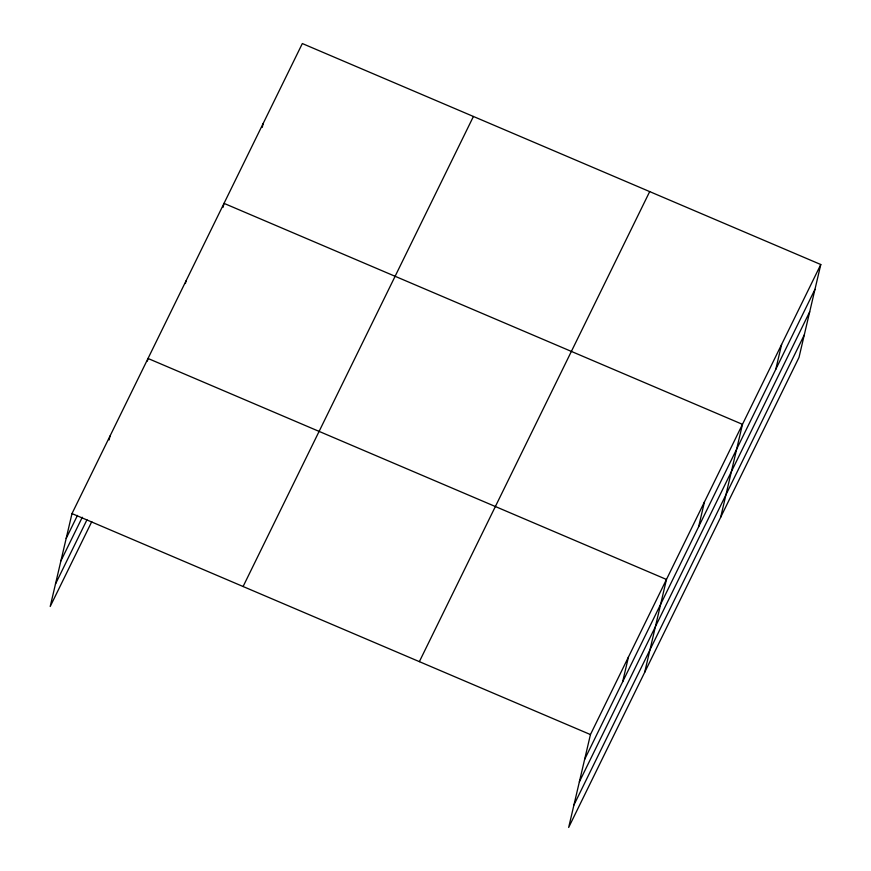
<?xml version="1.0" encoding="UTF-8"?>
<svg xmlns="http://www.w3.org/2000/svg" width="871" height="871" viewBox="0 0 871 871"><rect width="100%" height="100%" fill="white"/><g stroke="black" fill="none" stroke-linecap="round" stroke-linejoin="round"><path stroke-width="1.31" d="M820.787 264.523L590.451 734.569L568.665 827.45L799.001 357.415L820.787 264.523L302.335 43.55L71.999 513.585L50.213 606.477L91.782 521.642M109.093 439.953L110.007 436.033M147.395 361.095L148.016 358.471L666.467 579.455L644.682 672.336M185.403 283.532L186.013 280.919M223.096 207.287L224.021 203.368L742.473 424.34L720.687 517.222M262.258 127.373L263.173 123.453M622.634 681.841L628.459 657.006M698.64 526.726L704.465 501.892M775.8 369.271L781.625 344.437M66.174 538.42L77.465 515.403M60.916 560.88L82.288 517.254M55.483 584.016L86.958 519.791M243.096 586.51L473.421 116.474M419.365 661.644L649.69 191.609M584.626 759.403L814.962 289.357M579.367 781.853L809.692 311.818M573.935 804.989L804.26 334.954M71.999 513.585L590.451 734.569"/></g></svg>
